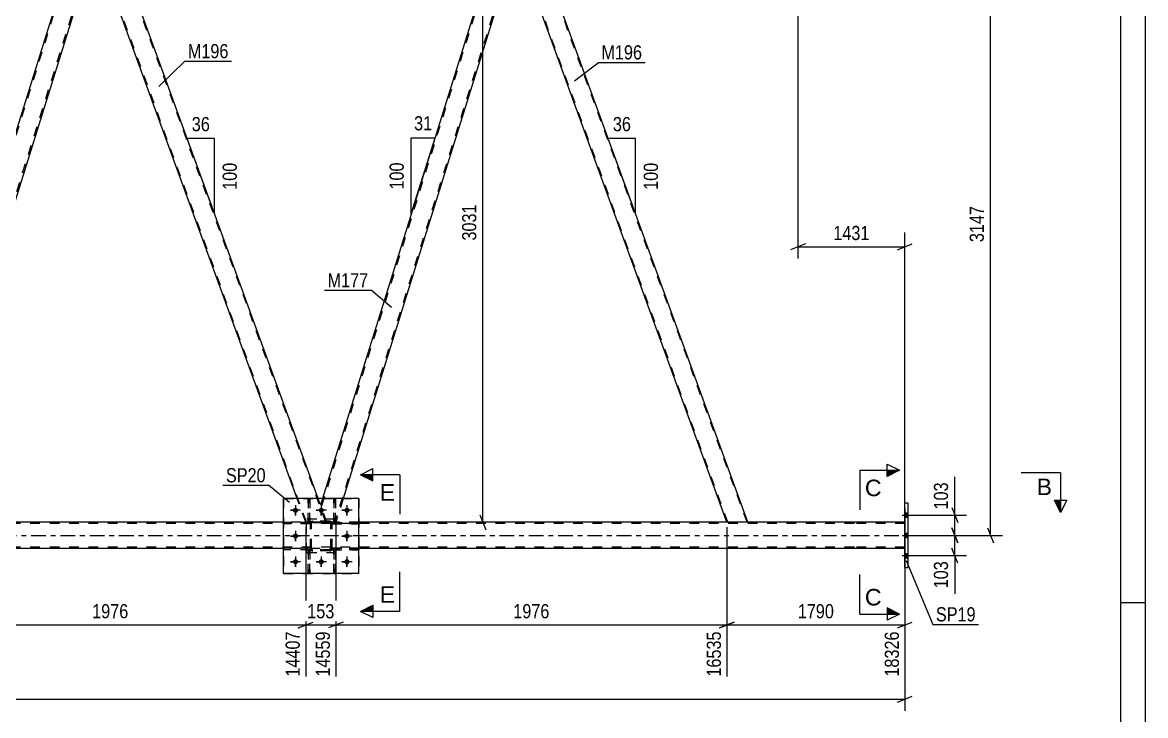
# Model space of a CAD drawing. Header units: millimetres. Extents: x 0 to 841, y 0 to 594.
# Drawn here: x 614 to 841, y 275.2 to 415.4 of the extents above; entities that cross this region are included whole.
import ezdxf

# ---------------------------------------------------------------- set-up
doc = ezdxf.new("R2010")
doc.units = ezdxf.units.MM
doc.linetypes.add('DXK_LINE_DOT2', pattern=[3.9198, 1.9599, -1.9599])
doc.linetypes.add('DXK_LINE_DOT3', pattern=[5.9187, 2.979, -0.9799, 0.9799, -0.9799])
doc.styles.add('Arial', font='ARIAL.TTF', dxfattribs={"height": 0.2})
doc.styles.add('Arial Narrow', font='ARIALN.TTF', dxfattribs={"height": 0.2})

# ---------------------------------------------------------------- blocks, each defined once
blk = doc.blocks.new('Unknown-318887466-1133')
at = {"color": 5, "linetype": 'Continuous'}
for p, q in [((841, 0), (841, 594)), ((836, 5), (836, 589)), ((841, 298), (836, 298))]:
    blk.add_line(p, q, dxfattribs=at)
blk = doc.blocks.new('Part-318887466-3910 - 3642')
at = {"color": 7, "linetype": 'DXK_LINE_DOT2'}
for p, q in [((672.16, 314.05), (672.2, 314.23)), ((672.2, 314.23), (672.16, 314.05)), ((672.16, 309.01), (672.16, 314.05)), ((672.4, 314.05), (672.42, 314.14)), ((672.4, 309.01), (672.4, 314.05)), ((672.42, 314.14), (672.47, 314.22)), ((672.46, 314.49), (672.64, 314.53)), ((672.64, 314.53), (672.46, 314.49)), ((672.47, 314.22), (672.55, 314.27)), ((672.55, 314.27), (672.64, 314.29)), ((676.08, 314.53), (672.64, 314.53)), ((672.64, 314.29), (676.08, 314.29)), ((676.08, 314.53), (676.27, 314.49)), ((676.27, 314.49), (676.08, 314.53)), ((676.08, 314.29), (676.17, 314.27)), ((676.17, 314.27), (676.25, 314.22)), ((676.25, 314.22), (676.3, 314.14)), ((676.3, 314.14), (676.32, 314.05)), ((676.32, 309.01), (676.32, 314.05)), ((676.53, 314.23), (676.56, 314.05)), ((676.56, 314.05), (676.53, 314.23)), ((676.56, 309.01), (676.56, 314.05)), ((672.2, 308.83), (672.16, 309.01)), ((672.16, 309.01), (672.2, 308.83)), ((672.42, 308.92), (672.4, 309.01)), ((672.47, 308.84), (672.42, 308.92)), ((672.55, 308.79), (672.47, 308.84)), ((672.64, 308.77), (672.55, 308.79)), ((676.17, 308.79), (676.08, 308.77)), ((676.25, 308.84), (676.17, 308.79)), ((676.3, 308.92), (676.25, 308.84)), ((676.32, 309.01), (676.3, 308.92)), ((676.56, 309.01), (676.53, 308.83)), ((676.53, 308.83), (676.56, 309.01)), ((672.64, 308.53), (672.46, 308.57)), ((672.46, 308.57), (672.64, 308.53)), ((676.08, 308.77), (672.64, 308.77)), ((676.08, 308.53), (672.64, 308.53)), ((676.27, 308.57), (676.08, 308.53)), ((676.08, 308.53), (676.27, 308.57))]:
    blk.add_line(p, q, dxfattribs=at)
at = {"color": 7, "linetype": 'DXK_LINE_DOT3'}
blk.add_line((674.36, 311.53), (674.36, 311.53), dxfattribs=at)
at = {"color": 7, "linetype": 'DXK_LINE_DOT2'}
for centre, start, end in [((672.64, 314.05), 112.5, 157.5), ((672.64, 314.05), 112.5, 157.5), ((676.08, 314.05), 22.5, 67.5), ((676.08, 314.05), 22.5, 67.5), ((672.64, 309.01), 202.5, 247.5), ((672.64, 309.01), 202.5, 247.5), ((676.08, 309.01), 292.5, 337.5), ((676.08, 309.01), 292.5, 337.5)]:
    blk.add_arc(centre, 0.48, start, end, dxfattribs=at)
blk = doc.blocks.new('Part-318887466-3866 - 3642')
at = {"color": 7, "linetype": 'DXK_LINE_DOT2'}
for p, q in [((716.49, 435.53), (712.24, 435.53)), ((713.76, 431.33), (712.24, 435.53)), ((756.53, 314.31), (712.41, 435.53)), ((760.44, 314.31), (716.32, 435.53)), ((716.64, 435.13), (716.49, 435.53)), ((760.61, 314.31), (756.36, 314.31))]:
    blk.add_line(p, q, dxfattribs=at)
at = {"color": 2, "linetype": 'Continuous'}
for p, q in [((760.61, 314.31), (716.64, 435.13)), ((756.36, 314.31), (713.76, 431.33))]:
    blk.add_line(p, q, dxfattribs=at)
blk = doc.blocks.new('Part-318887466-3920 - 3642')
at = {"color": 7, "linetype": 'DXK_LINE_DOT2'}
for p, q in [((672.16, 309.09), (666.76, 309.09)), ((666.76, 308.77), (666.76, 309.09)), ((671.56, 308.77), (671.56, 309.09)), ((672.16, 309.09), (672.16, 308.77)), ((672.16, 308.77), (666.76, 308.77))]:
    blk.add_line(p, q, dxfattribs=at)
blk = doc.blocks.new('Part-318887466-3912 - 3642')
at = {"color": 7, "linetype": 'DXK_LINE_DOT2'}
for p, q in [((677.36, 314.93), (671.36, 314.93)), ((671.36, 308.13), (671.36, 314.93)), ((677.36, 308.13), (677.36, 314.93)), ((677.36, 308.13), (671.36, 308.13))]:
    blk.add_line(p, q, dxfattribs=at)
blk = doc.blocks.new('Part-318887466-3926 - 3642')
at = {"color": 2, "linetype": 'Continuous'}
blk.add_line((677.24, 319.13), (676.92, 319.13), dxfattribs=at)
at = {"color": 7, "linetype": 'DXK_LINE_DOT2'}
for p, q in [((676.92, 319.13), (676.92, 314.29)), ((677.24, 314.29), (677.24, 319.13)), ((676.92, 314.89), (677.24, 314.89)), ((676.92, 314.29), (677.24, 314.29))]:
    blk.add_line(p, q, dxfattribs=at)
blk = doc.blocks.new('Bolt-318887466-4103 - 3642')
at = {"linetype": 'Continuous'}
for points in [[(669.68, 316.73, -1), (668.64, 316.73, -1)], [(674.88, 316.73, -1), (673.84, 316.73, -1)], [(680.08, 316.73, -1), (679.04, 316.73, -1)], [(669.68, 311.53, -1), (668.64, 311.53, -1)], [(680.08, 311.53, -1), (679.04, 311.53, -1)], [(669.68, 306.33, -1), (668.64, 306.33, -1)], [(674.88, 306.33, -1), (673.84, 306.33, -1)], [(680.08, 306.33, -1), (679.04, 306.33, -1)]]:
    blk.add_hatch(color=1, dxfattribs=at).paths.add_polyline_path(points)
at = {"color": 1, "linetype": 'Continuous'}
for p, q in [((670.2, 316.73), (668.12, 316.73)), ((669.16, 317.77), (669.16, 315.69)), ((675.4, 316.73), (673.32, 316.73)), ((674.36, 317.77), (674.36, 315.69)), ((680.6, 316.73), (678.52, 316.73)), ((679.56, 317.77), (679.56, 315.69)), ((670.2, 311.53), (668.12, 311.53)), ((669.16, 312.57), (669.16, 310.49)), ((680.6, 311.53), (678.52, 311.53)), ((679.56, 312.57), (679.56, 310.49)), ((669.16, 307.37), (669.16, 305.29)), ((674.36, 307.37), (674.36, 305.29)), ((679.56, 307.37), (679.56, 305.29)), ((670.2, 306.33), (668.12, 306.33)), ((675.4, 306.33), (673.32, 306.33)), ((680.6, 306.33), (678.52, 306.33))]:
    blk.add_line(p, q, dxfattribs=at)
blk = doc.blocks.new('Part-318887466-3942 - 3642')
at = {"color": 7, "linetype": 'DXK_LINE_DOT2'}
for p, q in [((666.76, 319.13), (681.96, 319.13)), ((666.76, 319.13), (666.76, 303.93)), ((681.96, 319.13), (681.96, 303.93)), ((666.76, 303.93), (681.96, 303.93))]:
    blk.add_line(p, q, dxfattribs=at)
blk = doc.blocks.new('Part-318887466-3956 - 3642')
at = {"color": 7, "linetype": 'DXK_LINE_DOT2'}
for p, q in [((676.92, 314.29), (676.92, 319.13)), ((676.92, 319.13), (677.24, 319.13)), ((677.24, 319.13), (677.24, 314.29)), ((676.92, 314.89), (677.24, 314.89)), ((677.24, 314.29), (676.92, 314.29))]:
    blk.add_line(p, q, dxfattribs=at)
blk = doc.blocks.new('Part-318887466-3861 - 3642')
at = {"color": 2, "linetype": 'Continuous'}
for p, q in [((625.78, 435.53), (589.08, 317.78)), ((627.1, 435.53), (625.78, 435.53)), ((628.63, 431.33), (627.1, 435.53)), ((628.65, 431.28), (592.19, 314.31)), ((590.34, 314.31), (589.1, 317.74))]:
    blk.add_line(p, q, dxfattribs=at)
at = {"color": 7, "linetype": 'DXK_LINE_DOT2'}
for p, q in [((626.03, 435.53), (589.22, 317.41)), ((628.51, 431.66), (591.94, 314.31)), ((628.65, 431.28), (628.63, 431.33)), ((628.65, 431.28), (628.63, 431.33)), ((589.08, 317.78), (589.1, 317.74)), ((592.19, 314.31), (590.34, 314.31))]:
    blk.add_line(p, q, dxfattribs=at)
blk = doc.blocks.new('Part-318887466-3876 - 3642')
at = {"color": 7, "linetype": 'DXK_LINE_DOT2'}
for p, q in [((711.17, 435.53), (674.35, 317.41)), ((712.24, 435.53), (711.13, 435.53)), ((712.38, 435.13), (712.24, 435.53)), ((713.65, 431.66), (677.07, 314.31)), ((713.76, 431.33), (713.78, 431.28)), ((713.78, 431.28), (713.76, 431.33)), ((674.63, 319.13), (674.22, 317.78)), ((678.82, 319.13), (677.32, 314.31)), ((675.48, 314.31), (674.22, 317.78)), ((677.32, 314.31), (675.48, 314.31))]:
    blk.add_line(p, q, dxfattribs=at)
at = {"color": 2, "linetype": 'Continuous'}
for p, q in [((710.92, 435.53), (674.63, 319.13)), ((710.92, 435.53), (710.96, 435.53)), ((710.96, 435.53), (711.13, 435.53)), ((713.76, 431.33), (712.38, 435.13)), ((713.78, 431.28), (678.82, 319.13))]:
    blk.add_line(p, q, dxfattribs=at)
blk = doc.blocks.new('Part-318887466-3877 - 3642')
at = {"color": 7, "linetype": 'DXK_LINE_DOT2'}
for p, q in [((681.96, 309.09), (676.56, 309.09)), ((676.56, 309.09), (676.56, 308.77)), ((677.16, 308.77), (677.16, 309.09)), ((681.96, 308.77), (681.96, 309.09)), ((676.56, 308.77), (681.96, 308.77))]:
    blk.add_line(p, q, dxfattribs=at)
blk = doc.blocks.new('Bolt-318887466-4102 - 3642')
at = {"color": 1, "linetype": 'Continuous'}
for p, q in [((668.12, 316.73), (668.82, 316.73)), ((669.16, 317.77), (669.16, 317.08)), ((669.16, 315.69), (669.16, 316.38)), ((670.2, 316.73), (669.51, 316.73)), ((673.32, 316.73), (674.02, 316.73)), ((674.36, 317.77), (674.36, 317.08)), ((674.36, 315.69), (674.36, 316.38)), ((675.4, 316.73), (674.71, 316.73)), ((678.52, 316.73), (679.22, 316.73)), ((679.56, 317.77), (679.56, 317.08)), ((679.56, 315.69), (679.56, 316.38)), ((680.6, 316.73), (679.91, 316.73)), ((668.12, 311.53), (668.82, 311.53)), ((669.16, 312.57), (669.16, 311.88)), ((669.16, 310.49), (669.16, 311.18)), ((670.2, 311.53), (669.51, 311.53)), ((678.52, 311.53), (679.22, 311.53)), ((679.56, 312.57), (679.56, 311.88)), ((679.56, 310.49), (679.56, 311.18)), ((680.6, 311.53), (679.91, 311.53)), ((669.16, 307.37), (669.16, 306.68)), ((674.36, 307.37), (674.36, 306.68)), ((679.56, 307.37), (679.56, 306.68)), ((668.12, 306.33), (668.82, 306.33)), ((669.16, 305.29), (669.16, 305.98)), ((670.2, 306.33), (669.51, 306.33)), ((673.32, 306.33), (674.02, 306.33)), ((674.36, 305.29), (674.36, 305.98)), ((675.4, 306.33), (674.71, 306.33)), ((678.52, 306.33), (679.22, 306.33)), ((679.56, 305.29), (679.56, 305.98)), ((680.6, 306.33), (679.91, 306.33))]:
    blk.add_line(p, q, dxfattribs=at)
blk = doc.blocks.new('Part-318887466-3903 - 3642')
at = {"color": 2, "linetype": 'Continuous'}
for p, q in [((681.96, 319.13), (666.76, 319.13)), ((666.76, 303.93), (666.76, 319.13)), ((681.96, 303.93), (681.96, 319.13)), ((681.96, 303.93), (666.76, 303.93))]:
    blk.add_line(p, q, dxfattribs=at)
blk = doc.blocks.new('Part-318887466-3904 - 3642')
at = {"color": 7, "linetype": 'DXK_LINE_DOT2'}
for p, q in [((676.56, 313.97), (676.56, 314.29)), ((676.56, 314.29), (681.96, 314.29)), ((681.96, 313.97), (676.56, 313.97)), ((677.16, 313.97), (677.16, 314.29)), ((681.96, 314.29), (681.96, 313.97))]:
    blk.add_line(p, q, dxfattribs=at)
blk = doc.blocks.new('Bolt-318887466-3905 - 3642')
at = {"linetype": 'Continuous'}
for points in [[(792.99, 315.33), (792.99, 316.21), (792.35, 316.21), (792.35, 315.33)], [(792.99, 315.33), (792.99, 316.21), (792.35, 316.21), (792.35, 315.33)], [(792.99, 315.33), (792.99, 316.21), (792.35, 316.21), (792.35, 315.33)], [(792.99, 311.23), (792.99, 312.11), (792.35, 312.11), (792.35, 311.23)], [(792.99, 311.23), (792.99, 312.11), (792.35, 312.11), (792.35, 311.23)], [(792.99, 307.13), (792.99, 308.01), (792.35, 308.01), (792.35, 307.13)], [(792.99, 307.13), (792.99, 308.01), (792.35, 308.01), (792.35, 307.13)], [(792.99, 307.13), (792.99, 308.01), (792.35, 308.01), (792.35, 307.13)]]:
    blk.add_hatch(color=1, dxfattribs=at).paths.add_polyline_path(points)
at = {"color": 1, "linetype": 'Continuous'}
for p, q in [((791.83, 315.77), (795.15, 315.77)), ((791.83, 315.77), (795.15, 315.77)), ((791.83, 315.77), (795.15, 315.77)), ((792.35, 316.21), (792.99, 316.21)), ((792.35, 316.21), (792.99, 316.21)), ((792.35, 316.21), (792.99, 316.21)), ((792.35, 315.33), (792.99, 315.33)), ((792.35, 315.33), (792.99, 315.33)), ((792.35, 315.33), (792.99, 315.33)), ((791.83, 311.67), (795.15, 311.67)), ((791.83, 311.67), (795.15, 311.67)), ((792.35, 312.11), (792.99, 312.11)), ((792.35, 312.11), (792.99, 312.11)), ((792.35, 311.23), (792.99, 311.23)), ((792.35, 311.23), (792.99, 311.23)), ((791.83, 307.57), (795.15, 307.57)), ((791.83, 307.57), (795.15, 307.57)), ((791.83, 307.57), (795.15, 307.57)), ((792.35, 308.01), (792.99, 308.01)), ((792.35, 308.01), (792.99, 308.01)), ((792.35, 308.01), (792.99, 308.01)), ((792.35, 307.13), (792.99, 307.13)), ((792.35, 307.13), (792.99, 307.13)), ((792.35, 307.13), (792.99, 307.13))]:
    blk.add_line(p, q, dxfattribs=at)
blk = doc.blocks.new('Part-318887466-3911 - 3642')
at = {"color": 7, "linetype": 'DXK_LINE_DOT2'}
for p, q in [((677.36, 314.93), (671.36, 314.93)), ((671.36, 308.13), (671.36, 314.93)), ((677.36, 308.13), (677.36, 314.93)), ((677.36, 308.13), (671.36, 308.13))]:
    blk.add_line(p, q, dxfattribs=at)
blk = doc.blocks.new('Part-318887466-3918 - 3642')
at = {"color": 2, "linetype": 'Continuous'}
for p, q in [((792.99, 318.17), (792.35, 318.17)), ((792.35, 305.17), (792.35, 318.17)), ((792.99, 305.17), (792.99, 318.17)), ((792.35, 305.17), (792.99, 305.17))]:
    blk.add_line(p, q, dxfattribs=at)
blk = doc.blocks.new('Part-318887466-3919 - 3642')
at = {"color": 7, "linetype": 'DXK_LINE_DOT2'}
for p, q in [((672.16, 314.29), (666.76, 314.29)), ((666.76, 313.97), (666.76, 314.29)), ((672.16, 313.97), (666.76, 313.97)), ((671.56, 313.97), (671.56, 314.29)), ((672.16, 314.29), (672.16, 313.97))]:
    blk.add_line(p, q, dxfattribs=at)
blk = doc.blocks.new('Part-318887466-3923 - 3642')
at = {"color": 2, "linetype": 'Continuous'}
blk.add_line((672.04, 319.13), (671.72, 319.13), dxfattribs=at)
at = {"color": 7, "linetype": 'DXK_LINE_DOT2'}
for p, q in [((671.72, 319.13), (671.72, 314.29)), ((672.04, 314.29), (672.04, 319.13)), ((671.72, 314.89), (672.04, 314.89)), ((671.72, 314.29), (672.04, 314.29))]:
    blk.add_line(p, q, dxfattribs=at)
blk = doc.blocks.new('Part-318887466-3929 - 3642')
at = {"color": 7, "linetype": 'DXK_LINE_DOT2'}
for p, q in [((672.04, 308.77), (671.72, 308.77)), ((671.72, 308.77), (671.72, 303.93)), ((671.72, 308.17), (672.04, 308.17)), ((672.04, 303.93), (672.04, 308.77)), ((671.72, 303.93), (672.04, 303.93))]:
    blk.add_line(p, q, dxfattribs=at)
blk = doc.blocks.new('Part-318887466-3930 - 3642')
at = {"color": 7, "linetype": 'DXK_LINE_DOT2'}
for p, q in [((681.96, 314.29), (676.56, 314.29)), ((676.56, 314.29), (676.56, 313.97)), ((676.56, 313.97), (681.96, 313.97)), ((677.16, 313.97), (677.16, 314.29)), ((681.96, 313.97), (681.96, 314.29))]:
    blk.add_line(p, q, dxfattribs=at)
blk = doc.blocks.new('Part-318887466-3935 - 3642')
at = {"color": 2, "linetype": 'Continuous'}
for p, q in [((631.36, 435.53), (627.1, 435.53)), ((673.73, 319.13), (631.36, 435.53)), ((669.47, 319.13), (628.63, 431.33))]:
    blk.add_line(p, q, dxfattribs=at)
at = {"color": 7, "linetype": 'DXK_LINE_DOT2'}
for p, q in [((627.1, 435.53), (628.63, 431.33)), ((671.39, 314.31), (627.27, 435.53)), ((675.31, 314.31), (631.19, 435.53)), ((671.22, 314.31), (669.47, 319.13)), ((675.48, 314.31), (673.73, 319.13)), ((675.48, 314.31), (671.22, 314.31))]:
    blk.add_line(p, q, dxfattribs=at)
blk = doc.blocks.new('Part-318887466-3936 - 3642')
at = {"color": 7, "linetype": 'DXK_LINE_DOT2'}
for p, q in [((672.16, 314.29), (666.76, 314.29)), ((666.76, 314.29), (666.76, 313.97)), ((672.16, 313.97), (666.76, 313.97)), ((671.56, 313.97), (671.56, 314.29)), ((672.16, 313.97), (672.16, 314.29))]:
    blk.add_line(p, q, dxfattribs=at)
blk = doc.blocks.new('Part-318887466-3941 - 3642')
at = {"color": 7, "linetype": 'DXK_LINE_DOT2'}
for p, q in [((676.56, 308.77), (676.56, 309.09)), ((676.56, 309.09), (681.96, 309.09)), ((677.16, 308.77), (677.16, 309.09)), ((681.96, 309.09), (681.96, 308.77)), ((681.96, 308.77), (676.56, 308.77))]:
    blk.add_line(p, q, dxfattribs=at)
blk = doc.blocks.new('Part-318887466-3950 - 3642')
at = {"color": 7, "linetype": 'DXK_LINE_DOT2'}
for p, q in [((676.92, 303.93), (676.92, 308.77)), ((676.92, 308.77), (677.24, 308.77)), ((676.92, 308.17), (677.24, 308.17)), ((677.24, 308.77), (677.24, 303.93)), ((677.24, 303.93), (676.92, 303.93))]:
    blk.add_line(p, q, dxfattribs=at)
blk = doc.blocks.new('Part-318887466-3953 - 3642')
at = {"color": 7, "linetype": 'DXK_LINE_DOT2'}
for p, q in [((671.72, 303.93), (671.72, 308.77)), ((671.72, 308.77), (672.04, 308.77)), ((671.72, 308.17), (672.04, 308.17)), ((672.04, 308.77), (672.04, 303.93)), ((672.04, 303.93), (671.72, 303.93))]:
    blk.add_line(p, q, dxfattribs=at)
blk = doc.blocks.new('Part-318887466-3959 - 3642')
at = {"color": 7, "linetype": 'DXK_LINE_DOT2'}
for p, q in [((671.72, 314.29), (671.72, 319.13)), ((671.72, 319.13), (672.04, 319.13)), ((672.04, 319.13), (672.04, 314.29)), ((671.72, 314.89), (672.04, 314.89)), ((672.04, 314.29), (671.72, 314.29))]:
    blk.add_line(p, q, dxfattribs=at)
blk = doc.blocks.new('Part-318887466-4002 - 3642')
at = {"color": 7, "linetype": 'DXK_LINE_DOT2'}
for p, q in [((782.13, 314.07), (106.7, 314.07)), ((681.96, 314.31), (666.76, 314.31)), ((792.35, 314.07), (782.23, 314.07)), ((792.35, 314.31), (792.35, 309.03)), ((782.13, 309.27), (106.7, 309.27)), ((681.96, 309.03), (666.76, 309.03)), ((792.35, 309.27), (782.23, 309.27))]:
    blk.add_line(p, q, dxfattribs=at)
at = {"color": 2, "linetype": 'Continuous'}
for p, q in [((666.76, 314.31), (511.69, 314.31)), ((782.13, 314.31), (681.96, 314.31)), ((792.35, 314.31), (782.23, 314.31)), ((666.76, 309.03), (511.69, 309.03)), ((782.13, 309.03), (681.96, 309.03)), ((792.35, 309.03), (782.23, 309.03))]:
    blk.add_line(p, q, dxfattribs=at)
at = {"color": 7, "linetype": 'DXK_LINE_DOT3'}
for p, q in [((106.7, 311.67), (782.13, 311.67)), ((782.23, 311.67), (792.35, 311.67))]:
    blk.add_line(p, q, dxfattribs=at)
blk = doc.blocks.new('Part-318887466-4012 - 3642')
at = {"color": 7, "linetype": 'DXK_LINE_DOT2'}
for p, q in [((672.16, 314.05), (672.2, 314.23)), ((672.2, 314.23), (672.16, 314.05)), ((672.16, 309.01), (672.16, 314.05)), ((672.4, 314.05), (672.42, 314.14)), ((672.4, 309.01), (672.4, 314.05)), ((672.42, 314.14), (672.47, 314.22)), ((672.46, 314.49), (672.64, 314.53)), ((672.64, 314.53), (672.46, 314.49)), ((672.47, 314.22), (672.55, 314.27)), ((672.55, 314.27), (672.64, 314.29)), ((676.08, 314.53), (672.64, 314.53)), ((672.64, 314.29), (676.08, 314.29)), ((676.08, 314.53), (676.27, 314.49)), ((676.27, 314.49), (676.08, 314.53)), ((676.08, 314.29), (676.17, 314.27)), ((676.17, 314.27), (676.25, 314.22)), ((676.25, 314.22), (676.3, 314.14)), ((676.3, 314.14), (676.32, 314.05)), ((676.32, 309.01), (676.32, 314.05)), ((676.53, 314.23), (676.56, 314.05)), ((676.56, 314.05), (676.53, 314.23)), ((676.56, 309.01), (676.56, 314.05)), ((672.2, 308.83), (672.16, 309.01)), ((672.16, 309.01), (672.2, 308.83)), ((672.42, 308.92), (672.4, 309.01)), ((672.47, 308.84), (672.42, 308.92)), ((672.55, 308.79), (672.47, 308.84)), ((672.64, 308.77), (672.55, 308.79)), ((676.17, 308.79), (676.08, 308.77)), ((676.25, 308.84), (676.17, 308.79)), ((676.3, 308.92), (676.25, 308.84)), ((676.32, 309.01), (676.3, 308.92)), ((676.56, 309.01), (676.53, 308.83)), ((676.53, 308.83), (676.56, 309.01)), ((672.64, 308.53), (672.46, 308.57)), ((672.46, 308.57), (672.64, 308.53)), ((676.08, 308.77), (672.64, 308.77)), ((676.08, 308.53), (672.64, 308.53)), ((676.27, 308.57), (676.08, 308.53)), ((676.08, 308.53), (676.27, 308.57))]:
    blk.add_line(p, q, dxfattribs=at)
at = {"color": 7, "linetype": 'DXK_LINE_DOT3'}
blk.add_line((674.36, 311.53), (674.36, 311.53), dxfattribs=at)
at = {"color": 7, "linetype": 'DXK_LINE_DOT2'}
for centre, start, end in [((672.64, 314.05), 112.5, 157.5), ((672.64, 314.05), 112.5, 157.5), ((676.08, 314.05), 22.5, 67.5), ((676.08, 314.05), 22.5, 67.5), ((672.64, 309.01), 202.5, 247.5), ((672.64, 309.01), 202.5, 247.5), ((676.08, 309.01), 292.5, 337.5), ((676.08, 309.01), 292.5, 337.5)]:
    blk.add_arc(centre, 0.48, start, end, dxfattribs=at)
blk = doc.blocks.new('Part-318887466-4058 - 3642')
at = {"color": 7, "linetype": 'DXK_LINE_DOT2'}
for p, q in [((672.16, 309.09), (666.76, 309.09)), ((666.76, 309.09), (666.76, 308.77)), ((671.56, 308.77), (671.56, 309.09)), ((672.16, 308.77), (672.16, 309.09)), ((672.16, 308.77), (666.76, 308.77))]:
    blk.add_line(p, q, dxfattribs=at)
blk = doc.blocks.new('Part-318887466-4106 - 3642')
at = {"color": 7, "linetype": 'DXK_LINE_DOT2'}
for p, q in [((677.24, 308.77), (676.92, 308.77)), ((676.92, 308.77), (676.92, 303.93)), ((676.92, 308.17), (677.24, 308.17)), ((677.24, 303.93), (677.24, 308.77)), ((676.92, 303.93), (677.24, 303.93))]:
    blk.add_line(p, q, dxfattribs=at)
blk = doc.blocks.new('StraightDimension-318887466-4166 - 3642')
at = {"color": 7, "linetype": 'Continuous'}
for p, q in [((810.26, 436.03), (809.06, 439.03)), ((772.37, 437.53), (812.06, 437.53)), ((809.66, 311.67), (809.66, 437.53)), ((793.99, 311.67), (812.06, 311.67)), ((809.06, 313.17), (810.26, 310.17))]:
    blk.add_line(p, q, dxfattribs=at)
at = {"color": 0}
blk.add_wipeout([(808.91, 378.86), (804.71, 378.86), (804.71, 370.35), (808.91, 370.35)], dxfattribs=at)
at = {"color": 3, "style": 'Arial Narrow'}
blk.add_text('3147', height=2.863, rotation=90.0002, dxfattribs=at).set_placement((808.31, 370.95))
blk = doc.blocks.new('StraightDimension-318887466-5100 - 3642')
at = {"color": 7, "linetype": 'Continuous'}
for p, q in [((793.99, 311.67), (804.82, 311.67)), ((801.82, 313.17), (803.02, 310.17)), ((802.42, 307.57), (802.42, 311.67)), ((803.02, 306.07), (801.82, 309.07)), ((793.99, 307.57), (804.82, 307.57))]:
    blk.add_line(p, q, dxfattribs=at)
at = {"color": 0}
blk.add_wipeout([(801.67, 307.05), (797.47, 307.05), (797.47, 300.36), (801.67, 300.36)], dxfattribs=at)
at = {"color": 7, "linetype": 'Continuous'}
blk.add_line((802.42, 307.57), (802.42, 299.84), dxfattribs=at)
blk.add_line((802.42, 307.57), (802.42, 299.84), dxfattribs=at)
at = {"color": 3, "style": 'Arial Narrow'}
blk.add_text('103', height=2.863, rotation=90.0002, dxfattribs=at).set_placement((801.07, 300.96))
blk = doc.blocks.new('StraightDimension-318887466-5110 - 3642')
at = {"color": 7, "linetype": 'Continuous'}
for p, q in [((793.99, 315.77), (804.82, 315.77)), ((801.82, 317.27), (803.02, 314.27)), ((802.42, 311.67), (802.42, 315.77)), ((793.99, 311.67), (804.82, 311.67)), ((803.02, 310.17), (801.82, 313.17))]:
    blk.add_line(p, q, dxfattribs=at)
at = {"color": 0}
blk.add_wipeout([(801.67, 322.98), (797.47, 322.98), (797.47, 316.3), (801.67, 316.3)], dxfattribs=at)
at = {"color": 7, "linetype": 'Continuous'}
blk.add_line((802.42, 315.77), (802.42, 323.51), dxfattribs=at)
blk.add_line((802.42, 315.77), (802.42, 323.51), dxfattribs=at)
at = {"color": 3, "style": 'Arial Narrow'}
blk.add_text('103', height=2.863, rotation=90.0002, dxfattribs=at).set_placement((801.07, 316.9))
blk = doc.blocks.new('StraightDimension-318887466-5047 - 3642')
at = {"color": 7, "linetype": 'Continuous'}
for p, q in [((707.65, 434.03), (706.45, 437.03)), ((726.51, 435.53), (704.2, 435.53)), ((707.05, 314.31), (707.05, 435.53)), ((706.45, 315.81), (707.65, 312.81)), ((731.19, 314.31), (704.2, 314.31))]:
    blk.add_line(p, q, dxfattribs=at)
at = {"color": 0}
blk.add_wipeout([(706.3, 379.18), (702.1, 379.18), (702.1, 370.67), (706.3, 370.67)], dxfattribs=at)
at = {"color": 3, "style": 'Arial Narrow'}
blk.add_text('3031', height=2.863, rotation=90.0002, dxfattribs=at).set_placement((705.7, 371.27))
blk = doc.blocks.new('AngleDimension-318887466-13565 - 3642')
at = {"color": 7, "linetype": 'Continuous'}
for p, q in [((692.54, 392.05), (697.36, 392.05)), ((692.54, 376.59), (697.36, 392.05)), ((692.54, 376.59), (692.54, 392.05)), ((692.9, 377.73), (697.36, 392.05))]:
    blk.add_line(p, q, dxfattribs=at)
at = {"color": 0}
for points in [[(697.38, 392.95), (697.38, 397.15), (692.53, 397.15), (692.53, 392.95)], [(691.64, 387.66), (687.44, 387.66), (687.44, 380.98), (691.64, 380.98)]]:
    blk.add_wipeout(points, dxfattribs=at)
at = {"color": 3, "style": 'Arial Narrow'}
blk.add_text('31', height=2.863, dxfattribs=at).set_placement((693.13, 393.55))
blk.add_text('100', height=2.863, rotation=90.0002, dxfattribs=at).set_placement((691.04, 381.58))
blk = doc.blocks.new('StraightDimension-318887466-4483 - 3642')
at = {"color": 7, "linetype": 'Continuous'}
for p, q in [((792.35, 317.17), (792.35, 276.18)), ((54.97, 278.58), (792.35, 278.58)), ((790.85, 277.98), (793.85, 279.18))]:
    blk.add_line(p, q, dxfattribs=at)
blk = doc.blocks.new('StraightDimension-318887466-4420 - 3642')
at = {"color": 7, "linetype": 'Continuous'}
for p, q in [((677.32, 313.31), (677.32, 283.11)), ((756.36, 313.31), (756.36, 283.11)), ((678.82, 294.15), (675.82, 292.95)), ((677.32, 293.55), (756.36, 293.55)), ((754.86, 292.95), (757.86, 294.15))]:
    blk.add_line(p, q, dxfattribs=at)
at = {"color": 0}
blk.add_wipeout([(721.1, 294.3), (721.1, 298.5), (712.58, 298.5), (712.58, 294.3)], dxfattribs=at)
at = {"color": 0, "linetype": 'Continuous'}
blk.add_wipeout([(755.76, 292.85), (751.56, 292.85), (751.56, 282.51), (755.76, 282.51)], dxfattribs=at)
at = {"color": 3, "style": 'Arial Narrow'}
blk.add_text('1976', height=2.863, dxfattribs=at).set_placement((713.18, 294.9))
at = {"color": 3, "linetype": 'Continuous', "style": 'Arial Narrow'}
blk.add_text('16535', height=2.863, rotation=90.0002, dxfattribs=at).set_placement((755.16, 283.11))
blk = doc.blocks.new('StraightDimension-318887466-4382 - 3642')
at = {"color": 7, "linetype": 'Continuous'}
for p, q in [((592.19, 313.31), (592.19, 283.11)), ((671.22, 313.31), (671.22, 283.11)), ((593.69, 294.15), (590.69, 292.95)), ((592.19, 293.55), (671.22, 293.55)), ((669.72, 292.95), (672.72, 294.15))]:
    blk.add_line(p, q, dxfattribs=at)
at = {"color": 0}
blk.add_wipeout([(635.96, 294.3), (635.96, 298.5), (627.45, 298.5), (627.45, 294.3)], dxfattribs=at)
at = {"color": 0, "linetype": 'Continuous'}
blk.add_wipeout([(670.62, 292.85), (666.42, 292.85), (666.42, 282.51), (670.62, 282.51)], dxfattribs=at)
at = {"color": 3, "style": 'Arial Narrow'}
blk.add_text('1976', height=2.863, dxfattribs=at).set_placement((628.05, 294.9))
at = {"color": 3, "linetype": 'Continuous', "style": 'Arial Narrow'}
blk.add_text('14407', height=2.863, rotation=90.0002, dxfattribs=at).set_placement((670.02, 283.11))
blk = doc.blocks.new('StraightDimension-318887466-4401 - 3642')
at = {"color": 7, "linetype": 'Continuous'}
for p, q in [((671.22, 313.31), (671.22, 283.11)), ((677.32, 313.31), (677.32, 283.11)), ((669.72, 292.95), (672.72, 294.15)), ((671.22, 293.55), (677.32, 293.55)), ((678.82, 294.15), (675.82, 292.95))]:
    blk.add_line(p, q, dxfattribs=at)
at = {"color": 0}
blk.add_wipeout([(677.61, 294.3), (677.61, 298.5), (670.93, 298.5), (670.93, 294.3)], dxfattribs=at)
at = {"color": 0, "linetype": 'Continuous'}
blk.add_wipeout([(676.72, 292.85), (672.52, 292.85), (672.52, 282.51), (676.72, 282.51)], dxfattribs=at)
at = {"color": 3, "style": 'Arial Narrow'}
blk.add_text('153', height=2.863, dxfattribs=at).set_placement((671.53, 294.9))
at = {"color": 3, "linetype": 'Continuous', "style": 'Arial Narrow'}
blk.add_text('14559', height=2.863, rotation=90.0002, dxfattribs=at).set_placement((676.12, 283.11))
blk = doc.blocks.new('StraightDimension-318887466-4439 - 3642')
at = {"color": 7, "linetype": 'Continuous'}
for p, q in [((756.36, 313.31), (756.36, 283.11)), ((792.35, 308.03), (792.35, 283.11)), ((757.86, 294.15), (754.86, 292.95)), ((756.36, 293.55), (792.35, 293.55)), ((790.85, 292.95), (793.85, 294.15))]:
    blk.add_line(p, q, dxfattribs=at)
at = {"color": 0}
blk.add_wipeout([(778.61, 294.3), (778.61, 298.5), (770.1, 298.5), (770.1, 294.3)], dxfattribs=at)
at = {"color": 0, "linetype": 'Continuous'}
blk.add_wipeout([(791.75, 292.85), (787.55, 292.85), (787.55, 282.51), (791.75, 282.51)], dxfattribs=at)
at = {"color": 3, "style": 'Arial Narrow'}
blk.add_text('1790', height=2.863, dxfattribs=at).set_placement((770.7, 294.9))
at = {"color": 3, "linetype": 'Continuous', "style": 'Arial Narrow'}
blk.add_text('18326', height=2.863, rotation=90.0002, dxfattribs=at).set_placement((791.15, 283.11))
blk = doc.blocks.new('StraightDimension-318887466-4494 - 3642')
at = {"color": 7, "linetype": 'Continuous'}
for p, q in [((770.73, 434.53), (770.73, 367.62)), ((792.35, 315.31), (792.35, 372.87)), ((772.23, 370.62), (769.23, 369.42)), ((790.85, 369.42), (793.85, 370.62)), ((770.73, 370.02), (792.35, 370.02))]:
    blk.add_line(p, q, dxfattribs=at)
at = {"color": 0}
blk.add_wipeout([(785.79, 370.77), (785.79, 374.97), (777.28, 374.97), (777.28, 370.77)], dxfattribs=at)
at = {"color": 3, "style": 'Arial Narrow'}
blk.add_text('1431', height=2.863, dxfattribs=at).set_placement((777.88, 371.37))
blk = doc.blocks.new('AngleDimension-318887466-13535 - 3642')
at = {"color": 7, "linetype": 'Continuous'}
for p, q in [((652.21, 378.24), (647.25, 391.88)), ((652.79, 391.88), (647.25, 391.88)), ((652.79, 376.65), (647.25, 391.88)), ((652.79, 376.65), (652.79, 391.88))]:
    blk.add_line(p, q, dxfattribs=at)
at = {"color": 0}
for points in [[(652.45, 392.78), (652.45, 396.98), (647.59, 396.98), (647.59, 392.78)], [(657.89, 387.61), (653.69, 387.61), (653.69, 380.92), (657.89, 380.92)]]:
    blk.add_wipeout(points, dxfattribs=at)
at = {"color": 3, "style": 'Arial Narrow'}
blk.add_text('36', height=2.863, dxfattribs=at).set_placement((648.19, 393.38))
blk.add_text('100', height=2.863, rotation=90.0002, dxfattribs=at).set_placement((657.29, 381.52))
blk = doc.blocks.new('AngleDimension-318887466-13563 - 3642')
at = {"color": 7, "linetype": 'Continuous'}
for p, q in [((737.35, 378.24), (732.38, 391.88)), ((737.92, 391.88), (732.38, 391.88)), ((737.92, 376.65), (732.38, 391.88)), ((737.92, 376.65), (737.92, 391.88))]:
    blk.add_line(p, q, dxfattribs=at)
at = {"color": 0}
for points in [[(737.58, 392.78), (737.58, 396.98), (732.72, 396.98), (732.72, 392.78)], [(743.02, 387.61), (738.82, 387.61), (738.82, 380.92), (743.02, 380.92)]]:
    blk.add_wipeout(points, dxfattribs=at)
at = {"color": 3, "style": 'Arial Narrow'}
blk.add_text('36', height=2.863, dxfattribs=at).set_placement((733.32, 393.38))
blk.add_text('100', height=2.863, rotation=90.0002, dxfattribs=at).set_placement((742.42, 381.52))
blk = doc.blocks.new('Mark-318887466-3914 - 3642')
at = {"color": 0}
blk.add_wipeout([(806.65, 294.28), (806.65, 297.28), (798.62, 297.28), (798.62, 294.28)], dxfattribs=at)
blk.add_wipeout([(806.65, 294.28), (806.65, 297.28), (798.62, 297.28), (798.62, 294.28)], dxfattribs=at)
at = {"color": 30, "linetype": 'Continuous'}
for p, q in [((792.59, 306.58), (798.02, 293.68)), ((798.02, 293.68), (807.25, 293.68))]:
    blk.add_line(p, q, dxfattribs=at)
at = {"color": 3, "style": 'Arial Narrow'}
blk.add_text('SP19', height=2.863, dxfattribs=at).set_placement((798.62, 294.28))
blk = doc.blocks.new('SectionMark-318887466-5361 - 3642')
at = {"color": 6, "linetype": 'Continuous'}
for p in [(823.84, 324.31), (825.09, 318.81)]:
    blk.add_line(p, (823.84, 316.31), dxfattribs=at)
at = {"color": 0, "linetype": 'Continuous'}
blk.add_wipeout([(822.09, 319.81), (822.09, 323.31), (818.98, 323.31), (818.98, 319.81)], dxfattribs=at)
at = {"linetype": 'Continuous'}
blk.add_hatch(color=6, dxfattribs=at).paths.add_polyline_path([(822.59, 318.81), (823.84, 318.81), (823.84, 316.31)])
at = {"color": 6, "linetype": 'Continuous'}
for p, q in [((823.84, 324.31), (815.84, 324.31)), ((822.59, 318.81), (825.09, 318.81)), ((823.84, 316.31), (822.59, 318.81))]:
    blk.add_line(p, q, dxfattribs=at)
at = {"color": 3, "linetype": 'Continuous', "style": 'Arial'}
blk.add_text('B', height=3.34, dxfattribs=at).set_placement((818.98, 319.81))
blk = doc.blocks.new('Mark-318887466-3862 - 3642')
at = {"color": 0}
blk.add_wipeout([(739.22, 407.89), (739.22, 410.89), (731, 410.89), (731, 407.89)], dxfattribs=at)
blk.add_wipeout([(739.22, 407.89), (739.22, 410.89), (731, 410.89), (731, 407.89)], dxfattribs=at)
at = {"color": 30, "linetype": 'Continuous'}
for p, q in [((725.53, 403.59), (730.4, 407.29)), ((730.4, 407.29), (739.82, 407.29))]:
    blk.add_line(p, q, dxfattribs=at)
at = {"color": 3, "style": 'Arial Narrow'}
blk.add_text('M196', height=2.863, dxfattribs=at).set_placement((731, 407.89))
blk = doc.blocks.new('Mark-318887466-3872 - 3642')
at = {"color": 0}
blk.add_wipeout([(683.86, 361.81), (683.86, 364.81), (675.64, 364.81), (675.64, 361.81)], dxfattribs=at)
blk.add_wipeout([(683.86, 361.81), (683.86, 364.81), (675.64, 364.81), (675.64, 361.81)], dxfattribs=at)
at = {"color": 30, "linetype": 'Continuous'}
for p in [(675.04, 361.21), (688.58, 357.74)]:
    blk.add_line(p, (684.46, 361.21), dxfattribs=at)
at = {"color": 3, "style": 'Arial Narrow'}
blk.add_text('M177', height=2.863, dxfattribs=at).set_placement((675.64, 361.81))
blk = doc.blocks.new('Mark-318887466-3899 - 3642')
at = {"color": 0}
blk.add_wipeout([(663.13, 322.39), (663.13, 325.39), (655.09, 325.39), (655.09, 322.39)], dxfattribs=at)
blk.add_wipeout([(663.13, 322.39), (663.13, 325.39), (655.09, 325.39), (655.09, 322.39)], dxfattribs=at)
at = {"color": 30, "linetype": 'Continuous'}
for p in [(654.49, 321.79), (667.91, 318.33)]:
    blk.add_line(p, (663.73, 321.79), dxfattribs=at)
at = {"color": 3, "style": 'Arial Narrow'}
blk.add_text('SP20', height=2.863, dxfattribs=at).set_placement((655.09, 322.39))
blk = doc.blocks.new('Mark-318887466-3931 - 3642')
at = {"color": 0}
blk.add_wipeout([(655.61, 408.13), (655.61, 411.13), (647.39, 411.13), (647.39, 408.13)], dxfattribs=at)
blk.add_wipeout([(655.61, 408.13), (655.61, 411.13), (647.39, 411.13), (647.39, 408.13)], dxfattribs=at)
at = {"color": 30, "linetype": 'Continuous'}
for p, q in [((641.55, 402.44), (646.79, 407.53)), ((646.79, 407.53), (656.21, 407.53))]:
    blk.add_line(p, q, dxfattribs=at)
at = {"color": 3, "style": 'Arial Narrow'}
blk.add_text('M196', height=2.863, dxfattribs=at).set_placement((647.39, 408.13))
blk = doc.blocks.new('SectionMark-318887466-5355 - 3642')
at = {"linetype": 'Continuous'}
for points in [[(684.78, 323.93), (684.78, 322.68), (682.28, 323.93)], [(684.78, 297.55), (684.78, 296.3), (682.28, 296.3)]]:
    blk.add_hatch(color=6, dxfattribs=at).paths.add_polyline_path(points)
at = {"color": 6, "linetype": 'Continuous'}
for p, q in [((682.28, 323.93), (684.78, 325.18)), ((684.78, 322.68), (684.78, 325.18)), ((690.28, 323.93), (682.28, 323.93)), ((682.28, 323.93), (684.78, 322.68)), ((682.28, 296.3), (684.78, 297.55)), ((684.78, 297.55), (684.78, 295.05)), ((690.28, 296.3), (682.28, 296.3)), ((684.78, 295.05), (682.28, 296.3))]:
    blk.add_line(p, q, dxfattribs=at)
at = {"color": 0, "linetype": 'Continuous'}
for points in [[(689.28, 318.68), (689.28, 322.18), (686.17, 322.18), (686.17, 318.68)], [(689.28, 298.05), (689.28, 301.55), (686.17, 301.55), (686.17, 298.05)]]:
    blk.add_wipeout(points, dxfattribs=at)
at = {"color": 6, "linetype": 'Continuous'}
for p, q in [((690.28, 323.93), (690.28, 315.93)), ((690.28, 296.3), (690.28, 304.3))]:
    blk.add_line(p, q, dxfattribs=at)
at = {"color": 3, "linetype": 'Continuous', "style": 'Arial'}
for p in [(686.17, 318.68), (686.17, 298.05)]:
    blk.add_text('E', height=3.34, dxfattribs=at).set_placement(p)
blk = doc.blocks.new('SectionMark-318887466-5365 - 3642')
at = {"color": 6, "linetype": 'Continuous'}
for p, q in [((783.26, 324.84), (791.26, 324.84)), ((788.76, 326.09), (791.26, 324.84)), ((783.26, 295.75), (791.26, 295.75)), ((791.26, 295.75), (788.76, 294.5))]:
    blk.add_line(p, q, dxfattribs=at)
at = {"color": 0, "linetype": 'Continuous'}
for points in [[(787.63, 319.59), (787.63, 323.09), (784.26, 323.09), (784.26, 319.59)], [(787.63, 297.5), (787.63, 301), (784.26, 301), (784.26, 297.5)]]:
    blk.add_wipeout(points, dxfattribs=at)
at = {"linetype": 'Continuous'}
for points in [[(788.76, 323.59), (788.76, 324.84), (791.26, 324.84)], [(788.76, 295.75), (788.76, 297), (791.26, 295.75)]]:
    blk.add_hatch(color=6, dxfattribs=at).paths.add_polyline_path(points)
at = {"color": 6, "linetype": 'Continuous'}
for p, q in [((783.26, 324.84), (783.26, 316.84)), ((788.76, 323.59), (788.76, 326.09)), ((791.26, 324.84), (788.76, 323.59)), ((783.26, 295.75), (783.26, 303.75)), ((791.26, 295.75), (788.76, 297)), ((788.76, 297), (788.76, 294.5))]:
    blk.add_line(p, q, dxfattribs=at)
at = {"color": 3, "linetype": 'Continuous', "style": 'Arial'}
for p in [(784.26, 319.59), (784.26, 297.5)]:
    blk.add_text('C', height=3.34, dxfattribs=at).set_placement(p)

msp = doc.modelspace()

# ---------------------------------------------------------------- block references
for name in ['Unknown-318887466-1133', 'Part-318887466-3861 - 3642', 'Part-318887466-3935 - 3642', 'Part-318887466-3876 - 3642', 'Part-318887466-3866 - 3642', 'Part-318887466-3942 - 3642', 'Part-318887466-3903 - 3642', 'Part-318887466-3923 - 3642', 'Part-318887466-3959 - 3642', 'Part-318887466-3926 - 3642', 'Part-318887466-3956 - 3642', 'Part-318887466-3918 - 3642', 'Bolt-318887466-4103 - 3642', 'Bolt-318887466-4102 - 3642', 'Bolt-318887466-3905 - 3642', 'Part-318887466-4002 - 3642', 'Part-318887466-3919 - 3642', 'Part-318887466-3936 - 3642', 'Part-318887466-3912 - 3642', 'Part-318887466-3911 - 3642', 'Part-318887466-3910 - 3642', 'Part-318887466-4012 - 3642', 'Part-318887466-3904 - 3642', 'Part-318887466-3930 - 3642', 'Part-318887466-3920 - 3642', 'Part-318887466-4058 - 3642', 'Part-318887466-3877 - 3642', 'Part-318887466-3941 - 3642', 'Part-318887466-3929 - 3642', 'Part-318887466-3953 - 3642', 'Part-318887466-3950 - 3642', 'Part-318887466-4106 - 3642']:
    msp.add_blockref(name, (0, 0))

# ---------------------------------------------------------------- next in the draw order: block references
for name in ['StraightDimension-318887466-4166 - 3642', 'StraightDimension-318887466-5047 - 3642', 'AngleDimension-318887466-13565 - 3642']:
    msp.add_blockref(name, (0, 0))

# ---------------------------------------------------------------- next in the draw order: block references
msp.add_blockref('StraightDimension-318887466-5100 - 3642', (0, 0))

# ---------------------------------------------------------------- next in the draw order: block references
msp.add_blockref('StraightDimension-318887466-5110 - 3642', (0, 0))

# ---------------------------------------------------------------- next in the draw order: block references
msp.add_blockref('StraightDimension-318887466-4483 - 3642', (0, 0))

# ---------------------------------------------------------------- next in the draw order: block references
for name in ['StraightDimension-318887466-4494 - 3642', 'Mark-318887466-3931 - 3642', 'Mark-318887466-3862 - 3642', 'AngleDimension-318887466-13535 - 3642', 'AngleDimension-318887466-13563 - 3642', 'Mark-318887466-3872 - 3642', 'StraightDimension-318887466-4382 - 3642', 'StraightDimension-318887466-4420 - 3642']:
    msp.add_blockref(name, (0, 0))

# ---------------------------------------------------------------- next in the draw order: block references
for name in ['SectionMark-318887466-5361 - 3642', 'StraightDimension-318887466-4401 - 3642', 'StraightDimension-318887466-4439 - 3642']:
    msp.add_blockref(name, (0, 0))

# ---------------------------------------------------------------- next in the draw order: block references
for name in ['Mark-318887466-3899 - 3642', 'SectionMark-318887466-5355 - 3642', 'SectionMark-318887466-5365 - 3642', 'Mark-318887466-3914 - 3642']:
    msp.add_blockref(name, (0, 0))

doc.saveas('drawing.dxf')
